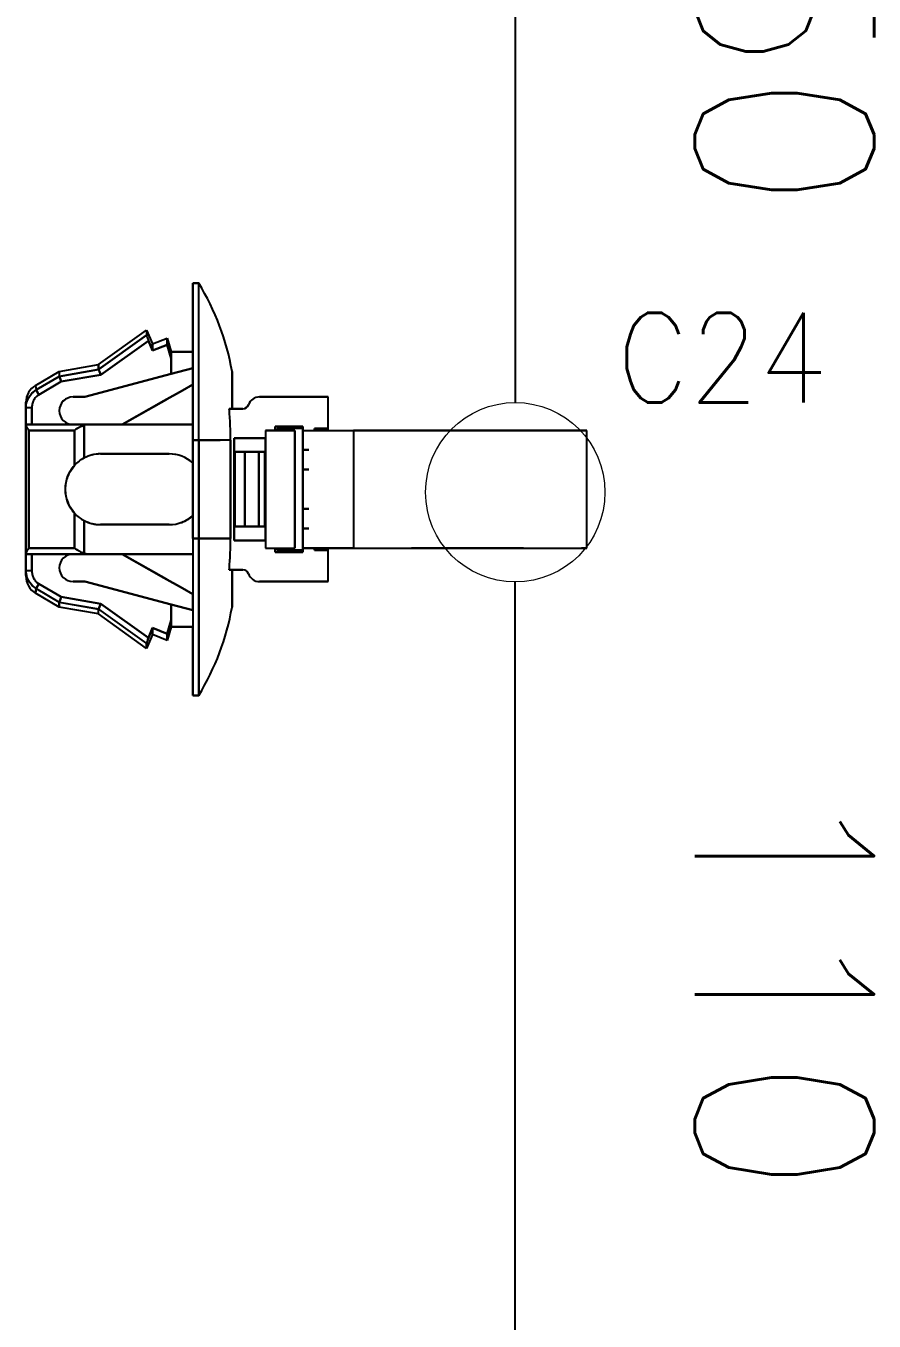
# Model space of a CAD drawing. Header units: inches. Extents: x 47316 to 59086, y 3141 to 11743.
# Drawn here: x 51710.29 to 51733.93, y 6222.38 to 6258.47 of the extents above; entities that cross this region are included whole.
import ezdxf

# ---------------------------------------------------------------- set-up
doc = ezdxf.new("R2010")
doc.units = ezdxf.units.IN
doc.header["$MEASUREMENT"] = 0
doc.styles.get("Standard").update_dxf_attribs({"font": ''})
doc.styles.get('Standard').set_extended_font_data('SimSun')
doc.linetypes.add('_VH_OTCON', pattern='A,0.0001,[7,VeSys.shx,S=0.1,R=0,X=0,Y=0],-0.4,[7,VeSys.shx,S=0.1,R=0,X=0,Y=0],-0.4,["X",Standard,S=1,R=0,X=-0.5,Y=-0.5],-0.0001,[7,VeSys.shx,S=0.1,R=0,X=0,Y=0],-0.4', length=1.2002)

msp = doc.modelspace()

# ---------------------------------------------------------------- linework, layer by layer
at = {"color": 0, "linetype": '_VH_OTCON', "ltscale": 5}
for p, q in [((51723.929, 6271.529), (51723.929, 6247.98)), ((51723.929, 6221.661), (51723.929, 6242.98))]:
    msp.add_line(p, q, dxfattribs=at)
at = {"color": 7, "ltscale": 0.087396}
for p, q in [((51714.942, 6251.31), (51714.942, 6249.396)), ((51714.942, 6239.817), (51714.942, 6241.73)), ((51714.942, 6239.817), (51714.942, 6241.73))]:
    msp.add_line(p, q, dxfattribs=at)
at = {"color": 7, "ltscale": 0.2}
for p, q in [((51714.942, 6246.931), (51714.942, 6251.31)), ((51714.942, 6251.31), (51714.942, 6246.931)), ((51715.106, 6246.931), (51715.106, 6251.31)), ((51715.106, 6246.931), (51715.106, 6251.31)), ((51714.942, 6244.195), (51714.942, 6239.817)), ((51714.942, 6244.195), (51714.942, 6239.817)), ((51715.106, 6239.817), (51715.106, 6244.195)), ((51715.106, 6244.195), (51715.106, 6239.817))]:
    msp.add_line(p, q, dxfattribs=at)
at = {"color": 7, "ltscale": 0.0075}
for p, q in [((51715.106, 6251.31), (51714.942, 6251.31)), ((51714.942, 6251.31), (51715.106, 6251.31)), ((51710.454, 6247.828), (51710.29, 6247.828)), ((51710.454, 6247.828), (51710.29, 6247.828)), ((51710.29, 6247.369), (51710.454, 6247.369)), ((51715.106, 6246.931), (51714.942, 6246.931)), ((51714.942, 6246.931), (51715.106, 6246.931)), ((51718.006, 6246.658), (51718.171, 6246.658)), ((51718.171, 6246.658), (51718.006, 6246.658)), ((51718.171, 6246.11), (51718.006, 6246.11)), ((51718.006, 6246.11), (51718.171, 6246.11)), ((51718.006, 6245.016), (51718.171, 6245.016)), ((51718.171, 6245.016), (51718.006, 6245.016)), ((51718.171, 6244.468), (51718.006, 6244.468)), ((51718.006, 6244.468), (51718.171, 6244.468)), ((51714.942, 6244.195), (51715.106, 6244.195)), ((51715.106, 6244.195), (51714.942, 6244.195)), ((51710.29, 6243.299), (51710.454, 6243.299)), ((51710.29, 6243.299), (51710.454, 6243.299)), ((51715.106, 6239.817), (51714.942, 6239.817)), ((51714.942, 6239.817), (51715.106, 6239.817))]:
    msp.add_line(p, q, dxfattribs=at)
at = {"color": 7, "ltscale": 0.0875}
for p, q in [((51714.942, 6249.394), (51714.942, 6251.31)), ((51712.369, 6246.548), (51714.285, 6246.548)), ((51714.285, 6246.548), (51712.369, 6246.548)), ((51714.285, 6244.578), (51712.369, 6244.578)), ((51712.369, 6244.578), (51714.285, 6244.578)), ((51712.369, 6244.578), (51714.285, 6244.578))]:
    msp.add_line(p, q, dxfattribs=at)
at = {"color": 7, "ltscale": 0.075271}
for p, q in [((51712.315, 6249.038), (51713.655, 6249.996)), ((51713.655, 6249.861), (51712.315, 6248.903)), ((51712.315, 6248.903), (51713.655, 6249.861)), ((51712.315, 6242.223), (51713.655, 6241.265)), ((51713.655, 6241.13), (51712.315, 6242.088))]:
    msp.add_line(p, q, dxfattribs=at)
at = {"color": 7, "ltscale": 0.074459}
for p, q in [((51713.702, 6249.702), (51712.376, 6248.755)), ((51712.376, 6248.755), (51713.702, 6249.702)), ((51713.702, 6241.424), (51712.376, 6242.371)), ((51712.376, 6242.371), (51713.702, 6241.424))]:
    msp.add_line(p, q, dxfattribs=at)
at = {"color": 7, "ltscale": 4.3e-05}
msp.add_line((51713.655, 6249.996), (51713.655, 6249.995), dxfattribs=at)
at = {"color": 7, "ltscale": 4.9e-05}
msp.add_line((51713.655, 6249.996), (51713.655, 6249.995), dxfattribs=at)
at = {"color": 7, "ltscale": 0.019}
msp.add_line((51713.655, 6249.996), (51713.819, 6249.613), dxfattribs=at)
at = {"color": 7, "ltscale": 0.000903}
msp.add_line((51713.655, 6249.995), (51713.655, 6249.975), dxfattribs=at)
at = {"color": 7, "ltscale": 0.000916}
msp.add_line((51713.655, 6249.995), (51713.655, 6249.975), dxfattribs=at)
at = {"color": 7, "ltscale": 0.005222}
msp.add_line((51713.655, 6249.975), (51713.655, 6249.861), dxfattribs=at)
at = {"color": 7, "ltscale": 0.005249}
msp.add_line((51713.655, 6249.975), (51713.656, 6249.86), dxfattribs=at)
at = {"color": 7, "ltscale": 0.013619}
for p, q in [((51713.82, 6249.428), (51713.702, 6249.702)), ((51713.702, 6249.702), (51713.82, 6249.428)), ((51713.82, 6241.698), (51713.702, 6241.424)), ((51713.702, 6241.424), (51713.82, 6241.698))]:
    msp.add_line(p, q, dxfattribs=at)
at = {"color": 7, "ltscale": 0.020195}
for p, q in [((51713.82, 6249.613), (51714.23, 6249.777)), ((51714.23, 6249.592), (51713.82, 6249.428)), ((51713.82, 6249.428), (51714.23, 6249.592)), ((51714.23, 6241.534), (51713.82, 6241.698)), ((51713.82, 6241.698), (51714.23, 6241.534)), ((51714.23, 6241.349), (51713.82, 6241.513))]:
    msp.add_line(p, q, dxfattribs=at)
at = {"color": 7, "ltscale": 0.008429}
for p, q in [((51714.23, 6249.592), (51714.23, 6249.777)), ((51713.82, 6241.698), (51713.82, 6241.513))]:
    msp.add_line(p, q, dxfattribs=at)
at = {"color": 7, "ltscale": 0.008438}
msp.add_line((51714.23, 6249.777), (51714.23, 6249.592), dxfattribs=at)
at = {"color": 7, "ltscale": 0.018183}
msp.add_line((51714.23, 6249.777), (51714.339, 6249.394), dxfattribs=at)
at = {"color": 7, "ltscale": 0.002185}
msp.add_line((51714.23, 6249.686), (51714.23, 6249.734), dxfattribs=at)
at = {"color": 7, "ltscale": 0.0009}
msp.add_line((51713.819, 6249.593), (51713.819, 6249.613), dxfattribs=at)
at = {"color": 7, "ltscale": 0.002856}
msp.add_line((51713.819, 6249.606), (51713.819, 6249.543), dxfattribs=at)
at = {"color": 7, "ltscale": 0.002832}
msp.add_line((51713.819, 6249.531), (51713.819, 6249.593), dxfattribs=at)
at = {"color": 7, "ltscale": 0.004715}
msp.add_line((51713.82, 6249.428), (51713.819, 6249.531), dxfattribs=at)
at = {"color": 7, "ltscale": 0.000912}
for p, q in [((51713.82, 6249.612), (51713.82, 6249.593)), ((51714.23, 6241.37), (51714.23, 6241.35))]:
    msp.add_line(p, q, dxfattribs=at)
at = {"color": 7, "ltscale": 0.002869}
msp.add_line((51713.82, 6249.543), (51713.82, 6249.605), dxfattribs=at)
at = {"color": 7, "ltscale": 0.00282}
for p, q in [((51713.82, 6249.593), (51713.82, 6249.531)), ((51714.23, 6241.431), (51714.23, 6241.37))]:
    msp.add_line(p, q, dxfattribs=at)
at = {"color": 7, "ltscale": 0.004687}
msp.add_line((51713.82, 6249.531), (51713.82, 6249.428), dxfattribs=at)
at = {"color": 7, "ltscale": 0.018199}
for p, q in [((51714.34, 6249.209), (51714.23, 6249.592)), ((51714.23, 6249.592), (51714.34, 6249.209)), ((51714.34, 6241.917), (51714.23, 6241.534)), ((51714.23, 6241.534), (51714.34, 6241.917))]:
    msp.add_line(p, q, dxfattribs=at)
at = {"color": 7, "ltscale": 0.002142}
msp.add_line((51714.339, 6249.347), (51714.339, 6249.394), dxfattribs=at)
at = {"color": 7, "ltscale": 0.00033}
for p, q in [((51714.339, 6249.394), (51714.339, 6249.387)), ((51714.339, 6241.739), (51714.339, 6241.732)), ((51713.82, 6241.513), (51713.82, 6241.521))]:
    msp.add_line(p, q, dxfattribs=at)
at = {"color": 7, "ltscale": 0.001825}
msp.add_line((51714.339, 6249.387), (51714.339, 6249.347), dxfattribs=at)
at = {"color": 7, "ltscale": 0.006299}
msp.add_line((51714.34, 6249.209), (51714.339, 6249.347), dxfattribs=at)
at = {"color": 7, "ltscale": 0.000342}
for p, q in [((51714.34, 6249.387), (51714.34, 6249.394)), ((51714.34, 6241.732), (51714.34, 6241.74))]:
    msp.add_line(p, q, dxfattribs=at)
at = {"color": 7, "ltscale": 0.027499}
for p, q in [((51714.34, 6249.394), (51714.942, 6249.394)), ((51714.942, 6249.394), (51714.34, 6249.394)), ((51714.34, 6241.732), (51714.942, 6241.732)), ((51714.942, 6241.732), (51714.34, 6241.732))]:
    msp.add_line(p, q, dxfattribs=at)
at = {"color": 7, "ltscale": 0.006641}
msp.add_line((51714.34, 6249.394), (51714.34, 6249.249), dxfattribs=at)
at = {"color": 7, "ltscale": 0.002136}
msp.add_line((51714.34, 6249.394), (51714.34, 6249.347), dxfattribs=at)
at = {"color": 7, "ltscale": 0.003674}
for p, q in [((51714.34, 6249.306), (51714.34, 6249.387)), ((51714.34, 6241.74), (51714.34, 6241.82))]:
    msp.add_line(p, q, dxfattribs=at)
at = {"color": 7, "ltscale": 0.006305}
msp.add_line((51714.34, 6249.347), (51714.34, 6249.209), dxfattribs=at)
at = {"color": 7, "ltscale": 0.00329}
msp.add_line((51714.34, 6249.234), (51714.34, 6249.306), dxfattribs=at)
at = {"color": 7, "ltscale": 0.05076}
for p, q in [((51711.22, 6248.846), (51712.315, 6249.038)), ((51712.315, 6242.088), (51711.22, 6242.28))]:
    msp.add_line(p, q, dxfattribs=at)
at = {"color": 7, "ltscale": 0.006168}
for p, q in [((51712.315, 6248.903), (51712.315, 6249.038)), ((51712.315, 6249.038), (51712.315, 6248.903))]:
    msp.add_line(p, q, dxfattribs=at)
at = {"color": 7, "ltscale": 0.019785}
for p, q in [((51714.34, 6248.776), (51714.34, 6249.209)), ((51714.34, 6249.209), (51714.34, 6248.776)), ((51714.34, 6242.35), (51714.34, 6241.917)), ((51714.34, 6241.917), (51714.34, 6242.35))]:
    msp.add_line(p, q, dxfattribs=at)
at = {"color": 7, "ltscale": 0.034946}
for p, q in [((51710.561, 6248.459), (51711.22, 6248.846)), ((51711.22, 6242.28), (51710.561, 6242.668))]:
    msp.add_line(p, q, dxfattribs=at)
at = {"color": 7, "ltscale": 0.034208}
for p, q in [((51710.574, 6248.331), (51711.22, 6248.71)), ((51710.574, 6242.796), (51711.22, 6242.416))]:
    msp.add_line(p, q, dxfattribs=at)
at = {"color": 7, "ltscale": 0.034163}
for p, q in [((51711.22, 6248.707), (51710.574, 6248.331)), ((51710.574, 6242.796), (51711.22, 6242.419))]:
    msp.add_line(p, q, dxfattribs=at)
at = {"color": 7, "ltscale": 0.050773}
for p, q in [((51712.315, 6248.899), (51711.22, 6248.707)), ((51711.22, 6248.707), (51712.315, 6248.899)), ((51711.22, 6242.419), (51712.315, 6242.227))]:
    msp.add_line(p, q, dxfattribs=at)
at = {"color": 7, "ltscale": 0.006223}
for p, q in [((51711.22, 6248.846), (51711.22, 6248.71)), ((51711.22, 6248.846), (51711.22, 6248.71)), ((51711.22, 6242.28), (51711.22, 6242.416))]:
    msp.add_line(p, q, dxfattribs=at)
at = {"color": 7, "ltscale": 0.000128}
for p, q in [((51711.22, 6248.707), (51711.22, 6248.71)), ((51711.22, 6242.416), (51711.22, 6242.419)), ((51711.22, 6242.419), (51711.22, 6242.416))]:
    msp.add_line(p, q, dxfattribs=at)
at = {"color": 7, "ltscale": 0.002806}
for p, q in [((51711.22, 6248.707), (51711.242, 6248.65)), ((51711.242, 6242.476), (51711.22, 6242.419))]:
    msp.add_line(p, q, dxfattribs=at)
at = {"color": 7, "ltscale": 0.00266}
for p, q in [((51711.24, 6248.653), (51711.22, 6248.707)), ((51711.22, 6242.419), (51711.24, 6242.473))]:
    msp.add_line(p, q, dxfattribs=at)
at = {"color": 7, "ltscale": 0.004276}
for p, q in [((51711.274, 6248.562), (51711.241, 6248.65)), ((51711.242, 6248.65), (51711.274, 6248.562)), ((51711.241, 6242.476), (51711.274, 6242.564)), ((51711.274, 6242.564), (51711.242, 6242.476))]:
    msp.add_line(p, q, dxfattribs=at)
at = {"color": 7, "ltscale": 0.051095}
for p, q in [((51712.376, 6248.755), (51711.274, 6248.562)), ((51711.274, 6248.562), (51712.376, 6248.755)), ((51712.376, 6242.371), (51711.274, 6242.564)), ((51711.274, 6242.564), (51712.376, 6242.371))]:
    msp.add_line(p, q, dxfattribs=at)
at = {"color": 7, "ltscale": 0.11383}
for p, q in [((51711.931, 6248.135), (51714.34, 6248.776)), ((51714.34, 6248.776), (51711.931, 6248.135)), ((51711.931, 6242.991), (51714.34, 6242.35)), ((51714.34, 6242.35), (51711.931, 6242.991))]:
    msp.add_line(p, q, dxfattribs=at)
at = {"color": 7, "ltscale": 0.002621}
for p, q in [((51712.315, 6248.899), (51712.338, 6248.846)), ((51712.338, 6248.846), (51712.315, 6248.899)), ((51712.338, 6242.28), (51712.315, 6242.227)), ((51712.315, 6242.227), (51712.338, 6242.28))]:
    msp.add_line(p, q, dxfattribs=at)
at = {"color": 7, "ltscale": 0.000205}
for p, q in [((51712.338, 6248.846), (51712.339, 6248.842)), ((51712.339, 6248.842), (51712.338, 6248.846)), ((51712.339, 6242.284), (51712.338, 6242.28)), ((51712.338, 6242.28), (51712.339, 6242.284))]:
    msp.add_line(p, q, dxfattribs=at)
at = {"color": 7, "ltscale": 0.004321}
for p, q in [((51712.339, 6248.842), (51712.376, 6248.755)), ((51712.376, 6248.755), (51712.339, 6248.842)), ((51712.376, 6242.371), (51712.339, 6242.284)), ((51712.339, 6242.284), (51712.376, 6242.371))]:
    msp.add_line(p, q, dxfattribs=at)
at = {"color": 7, "ltscale": 0.028456}
for p, q in [((51714.34, 6248.776), (51714.942, 6248.936)), ((51714.942, 6248.936), (51714.34, 6248.776)), ((51714.34, 6242.35), (51714.942, 6242.19)), ((51714.942, 6242.19), (51714.34, 6242.35))]:
    msp.add_line(p, q, dxfattribs=at)
at = {"color": 7, "ltscale": 0.020602}
for p, q in [((51714.942, 6248.936), (51714.942, 6248.485)), ((51714.942, 6242.19), (51714.942, 6242.641)), ((51714.942, 6242.19), (51714.942, 6242.641))]:
    msp.add_line(p, q, dxfattribs=at)
at = {"color": 7, "ltscale": 0.020749}
msp.add_line((51714.942, 6248.482), (51714.942, 6248.936), dxfattribs=at)
at = {"color": 7, "ltscale": 0.047501}
for p, q in [((51716.036, 6248.847), (51716.036, 6247.807)), ((51716.036, 6247.807), (51716.036, 6248.847)), ((51716.036, 6243.319), (51716.036, 6242.279)), ((51716.036, 6242.279), (51716.036, 6243.319))]:
    msp.add_line(p, q, dxfattribs=at)
at = {"color": 7, "ltscale": 0.005864}
msp.add_line((51710.559, 6248.458), (51710.574, 6248.331), dxfattribs=at)
at = {"color": 7, "ltscale": 0.005865}
for p, q in [((51710.56, 6248.458), (51710.574, 6248.331)), ((51710.574, 6242.796), (51710.56, 6242.668))]:
    msp.add_line(p, q, dxfattribs=at)
at = {"color": 7, "ltscale": 0.007092}
for p, q in [((51710.653, 6248.197), (51710.574, 6248.331)), ((51710.574, 6248.331), (51710.653, 6248.197)), ((51710.574, 6242.796), (51710.653, 6242.929)), ((51710.653, 6242.929), (51710.574, 6242.796))]:
    msp.add_line(p, q, dxfattribs=at)
at = {"color": 7, "ltscale": 0.0329}
for p, q in [((51711.274, 6248.562), (51710.653, 6248.197)), ((51710.653, 6248.197), (51711.274, 6248.562)), ((51711.274, 6242.564), (51710.653, 6242.929)), ((51710.653, 6242.929), (51711.274, 6242.564))]:
    msp.add_line(p, q, dxfattribs=at)
at = {"color": 7, "ltscale": 0.02697}
msp.add_line((51714.137, 6248.028), (51714.651, 6248.318), dxfattribs=at)
at = {"color": 7, "ltscale": 0.026985}
for p, q in [((51714.651, 6248.318), (51714.137, 6248.028)), ((51714.137, 6243.099), (51714.651, 6242.808))]:
    msp.add_line(p, q, dxfattribs=at)
at = {"color": 7, "ltscale": 0.015289}
msp.add_line((51714.651, 6248.318), (51714.943, 6248.483), dxfattribs=at)
at = {"color": 7, "ltscale": 0.015242}
for p, q in [((51714.942, 6248.482), (51714.651, 6248.318)), ((51714.651, 6242.808), (51714.942, 6242.644))]:
    msp.add_line(p, q, dxfattribs=at)
at = {"color": 7, "ltscale": 0.015717}
msp.add_line((51710.29, 6247.986), (51710.29, 6247.642), dxfattribs=at)
at = {"color": 7, "ltscale": 0.015729}
msp.add_line((51710.29, 6247.642), (51710.29, 6247.986), dxfattribs=at)
at = {"color": 7, "ltscale": 0.014999}
for p, q in [((51711.603, 6248.135), (51711.931, 6248.135)), ((51711.931, 6248.135), (51711.603, 6248.135)), ((51711.603, 6242.991), (51711.931, 6242.991)), ((51711.603, 6242.991), (51711.931, 6242.991)), ((51711.931, 6242.991), (51711.603, 6242.991))]:
    msp.add_line(p, q, dxfattribs=at)
at = {"color": 7, "ltscale": 0.065039}
msp.add_line((51712.971, 6247.369), (51714.211, 6248.069), dxfattribs=at)
at = {"color": 7, "ltscale": 0.06116}
msp.add_line((51712.971, 6247.369), (51714.137, 6248.028), dxfattribs=at)
at = {"color": 7, "ltscale": 0.061156}
for p, q in [((51714.137, 6248.028), (51712.971, 6247.369)), ((51712.971, 6243.757), (51714.137, 6243.099))]:
    msp.add_line(p, q, dxfattribs=at)
at = {"color": 7, "ltscale": 0.0625}
msp.add_line((51716.802, 6248.135), (51718.171, 6248.135), dxfattribs=at)
at = {"color": 7, "ltscale": 0.064999}
for p, q in [((51718.225, 6248.135), (51716.802, 6248.135)), ((51718.225, 6248.135), (51716.802, 6248.135)), ((51718.225, 6242.991), (51716.802, 6242.991)), ((51716.802, 6242.991), (51718.225, 6242.991))]:
    msp.add_line(p, q, dxfattribs=at)
at = {"color": 7, "ltscale": 0.025}
for p, q in [((51718.171, 6248.135), (51718.718, 6248.135)), ((51718.006, 6246.11), (51718.006, 6246.658)), ((51718.014, 6246.11), (51718.014, 6246.658)), ((51718.014, 6246.11), (51718.014, 6246.658)), ((51718.014, 6244.468), (51718.014, 6245.016)), ((51718.014, 6244.468), (51718.014, 6245.016))]:
    msp.add_line(p, q, dxfattribs=at)
at = {"color": 7, "ltscale": 0.022501}
for p, q in [((51718.718, 6248.135), (51718.225, 6248.135)), ((51718.718, 6248.135), (51718.225, 6248.135)), ((51718.718, 6242.991), (51718.225, 6242.991)), ((51718.225, 6242.991), (51718.718, 6242.991))]:
    msp.add_line(p, q, dxfattribs=at)
at = {"color": 7, "ltscale": 0.039999}
for p, q in [((51718.718, 6247.26), (51718.718, 6248.135)), ((51718.718, 6247.26), (51718.718, 6248.135)), ((51718.718, 6242.991), (51718.718, 6243.866)), ((51718.718, 6242.991), (51718.718, 6243.866))]:
    msp.add_line(p, q, dxfattribs=at)
at = {"color": 7, "ltscale": 0.020941}
for p, q in [((51710.29, 6247.369), (51710.29, 6247.828)), ((51710.29, 6247.828), (51710.29, 6247.369)), ((51710.454, 6247.828), (51710.454, 6247.369)), ((51710.454, 6247.369), (51710.454, 6247.828)), ((51710.29, 6243.299), (51710.29, 6243.757)), ((51710.29, 6243.757), (51710.29, 6243.299)), ((51710.454, 6243.299), (51710.454, 6243.757)), ((51710.454, 6243.757), (51710.454, 6243.299))]:
    msp.add_line(p, q, dxfattribs=at)
at = {"color": 7, "ltscale": 0.012512}
for p, q in [((51710.29, 6247.368), (51710.29, 6247.642)), ((51710.29, 6243.484), (51710.29, 6243.758))]:
    msp.add_line(p, q, dxfattribs=at)
at = {"color": 7, "ltscale": 0.017471}
for p, q in [((51715.955, 6247.807), (51716.338, 6247.807)), ((51715.955, 6243.319), (51716.338, 6243.319))]:
    msp.add_line(p, q, dxfattribs=at)
at = {"color": 7, "ltscale": 0.00369}
for p, q in [((51715.955, 6247.807), (51716.036, 6247.807)), ((51716.036, 6243.319), (51715.955, 6243.319))]:
    msp.add_line(p, q, dxfattribs=at)
at = {"color": 7, "ltscale": 0.017476}
for p, q in [((51716.338, 6247.807), (51715.955, 6247.807)), ((51716.338, 6243.319), (51715.955, 6243.319))]:
    msp.add_line(p, q, dxfattribs=at)
at = {"color": 7, "ltscale": 0.013786}
msp.add_line((51716.036, 6247.807), (51716.338, 6247.807), dxfattribs=at)
at = {"color": 7, "ltscale": 0.082565}
for p, q in [((51710.29, 6247.369), (51712.097, 6247.369)), ((51712.097, 6247.369), (51710.29, 6247.369)), ((51712.097, 6243.757), (51710.29, 6243.757)), ((51710.29, 6243.757), (51712.097, 6243.757))]:
    msp.add_line(p, q, dxfattribs=at)
at = {"color": 7, "ltscale": 0.000995}
for p, q in [((51710.29, 6247.347), (51710.29, 6247.369)), ((51710.29, 6247.369), (51710.29, 6247.347)), ((51710.29, 6243.757), (51710.29, 6243.779)), ((51710.29, 6243.779), (51710.29, 6243.757))]:
    msp.add_line(p, q, dxfattribs=at)
at = {"color": 7, "ltscale": 0.163214}
msp.add_line((51710.29, 6243.777), (51710.29, 6247.35), dxfattribs=at)
at = {"color": 7, "ltscale": 0.163013}
msp.add_line((51710.29, 6247.347), (51710.29, 6243.779), dxfattribs=at)
at = {"color": 7, "ltscale": 0.15}
for p, q in [((51710.372, 6243.921), (51710.372, 6247.205)), ((51710.372, 6247.205), (51710.372, 6243.921)), ((51716.967, 6247.205), (51716.967, 6243.921)), ((51716.967, 6247.205), (51716.967, 6243.921)), ((51717.788, 6243.921), (51717.788, 6247.205)), ((51717.788, 6247.205), (51717.788, 6243.921)), ((51719.424, 6247.205), (51719.424, 6243.921)), ((51719.424, 6247.205), (51719.424, 6243.921)), ((51725.924, 6243.921), (51725.924, 6247.205))]:
    msp.add_line(p, q, dxfattribs=at)
at = {"color": 7, "ltscale": 0.057954}
for p, q in [((51711.641, 6247.205), (51710.372, 6247.205)), ((51710.372, 6247.205), (51711.641, 6247.205)), ((51710.372, 6243.921), (51711.641, 6243.921)), ((51711.641, 6243.921), (51710.372, 6243.921))]:
    msp.add_line(p, q, dxfattribs=at)
at = {"color": 7, "ltscale": 0.052501}
msp.add_line((51710.454, 6247.369), (51711.603, 6247.369), dxfattribs=at)
at = {"color": 7, "ltscale": 0.005516}
msp.add_line((51711.603, 6247.369), (51711.724, 6247.369), dxfattribs=at)
at = {"color": 7, "ltscale": 0.044711}
for p, q in [((51711.641, 6246.226), (51711.641, 6247.205)), ((51711.641, 6247.205), (51711.641, 6246.226)), ((51711.641, 6243.921), (51711.641, 6244.9)), ((51711.641, 6244.9), (51711.641, 6243.921))]:
    msp.add_line(p, q, dxfattribs=at)
at = {"color": 7, "ltscale": 0.008279}
msp.add_line((51711.724, 6247.369), (51711.905, 6247.369), dxfattribs=at)
at = {"color": 7, "ltscale": 0.002634}
for p, q in [((51711.913, 6247.341), (51711.859, 6247.321)), ((51711.859, 6243.805), (51711.913, 6243.785))]:
    msp.add_line(p, q, dxfattribs=at)
at = {"color": 7, "ltscale": 0.002635}
for p, q in [((51711.859, 6247.321), (51711.913, 6247.341)), ((51711.913, 6243.785), (51711.859, 6243.805))]:
    msp.add_line(p, q, dxfattribs=at)
at = {"color": 7, "ltscale": 0.048712}
msp.add_line((51711.905, 6247.369), (51712.971, 6247.369), dxfattribs=at)
at = {"color": 7, "ltscale": 0.041339}
for p, q in [((51711.913, 6247.341), (51711.913, 6246.436)), ((51711.913, 6246.436), (51711.913, 6247.341)), ((51711.913, 6244.69), (51711.913, 6243.785)), ((51711.913, 6243.785), (51711.913, 6244.69))]:
    msp.add_line(p, q, dxfattribs=at)
at = {"color": 7, "ltscale": 0.039936}
for p, q in [((51712.971, 6247.369), (51712.097, 6247.369)), ((51712.097, 6247.369), (51712.971, 6247.369)), ((51712.097, 6243.757), (51712.971, 6243.757)), ((51712.971, 6243.757), (51712.097, 6243.757))]:
    msp.add_line(p, q, dxfattribs=at)
at = {"color": 7, "ltscale": 0.089999}
for p, q in [((51714.942, 6247.369), (51712.971, 6247.369)), ((51712.971, 6247.369), (51714.942, 6247.369)), ((51712.971, 6243.757), (51714.942, 6243.757)), ((51714.942, 6243.757), (51712.971, 6243.757))]:
    msp.add_line(p, q, dxfattribs=at)
at = {"color": 7, "ltscale": 0.040697}
msp.add_line((51713.175, 6247.369), (51714.066, 6247.369), dxfattribs=at)
at = {"color": 7, "ltscale": 0.040701}
msp.add_line((51714.066, 6247.369), (51713.175, 6247.369), dxfattribs=at)
at = {"color": 7, "ltscale": 0.0375}
for p, q in [((51717.788, 6247.205), (51716.967, 6247.205)), ((51716.967, 6247.205), (51717.788, 6247.205)), ((51716.967, 6243.921), (51717.788, 6243.921)), ((51716.967, 6243.921), (51717.788, 6243.921))]:
    msp.add_line(p, q, dxfattribs=at)
at = {"color": 7, "ltscale": 0.035001}
for p, q in [((51718.006, 6247.314), (51717.24, 6247.314)), ((51717.24, 6247.314), (51718.006, 6247.314)), ((51714.942, 6246.931), (51715.708, 6246.931)), ((51714.942, 6246.931), (51715.708, 6246.931)), ((51717.24, 6243.812), (51718.006, 6243.812)), ((51717.24, 6243.812), (51718.006, 6243.812)), ((51718.006, 6243.812), (51717.24, 6243.812))]:
    msp.add_line(p, q, dxfattribs=at)
at = {"color": 7, "ltscale": 0.004999}
for p, q in [((51717.24, 6247.314), (51717.24, 6247.205)), ((51717.24, 6247.205), (51717.24, 6247.314)), ((51717.24, 6243.921), (51717.24, 6243.812)), ((51717.24, 6243.812), (51717.24, 6243.921))]:
    msp.add_line(p, q, dxfattribs=at)
at = {"color": 7, "ltscale": 0.002502}
msp.add_line((51717.24, 6247.205), (51717.295, 6247.205), dxfattribs=at)
at = {"color": 7, "ltscale": 0.032501}
for p, q in [((51718.006, 6247.26), (51717.295, 6247.26)), ((51718.006, 6247.26), (51717.295, 6247.26)), ((51718.006, 6243.866), (51717.295, 6243.866)), ((51717.295, 6243.866), (51718.006, 6243.866))]:
    msp.add_line(p, q, dxfattribs=at)
at = {"color": 7, "ltscale": 0.002499}
for p, q in [((51717.295, 6247.26), (51717.295, 6247.205)), ((51717.295, 6247.205), (51717.295, 6247.26)), ((51717.295, 6247.26), (51717.295, 6247.205)), ((51718.006, 6247.314), (51718.006, 6247.26)), ((51718.006, 6247.314), (51718.006, 6247.26)), ((51718.335, 6247.26), (51718.335, 6247.205)), ((51718.335, 6247.205), (51718.335, 6247.26)), ((51718.718, 6247.205), (51718.718, 6247.26)), ((51717.295, 6243.921), (51717.295, 6243.866)), ((51717.295, 6243.866), (51717.295, 6243.921)), ((51717.295, 6243.921), (51717.295, 6243.866)), ((51718.335, 6243.921), (51718.335, 6243.866)), ((51718.335, 6243.866), (51718.335, 6243.921)), ((51718.718, 6243.866), (51718.718, 6243.921)), ((51718.006, 6243.812), (51718.006, 6243.866)), ((51718.006, 6243.866), (51718.006, 6243.812)), ((51718.006, 6243.866), (51718.006, 6243.812))]:
    msp.add_line(p, q, dxfattribs=at)
at = {"color": 7, "ltscale": 0.010562}
msp.add_line((51717.295, 6247.26), (51717.526, 6247.26), dxfattribs=at)
at = {"color": 7, "ltscale": 0.021939}
msp.add_line((51718.006, 6247.26), (51717.526, 6247.26), dxfattribs=at)
at = {"color": 7, "ltscale": 0.000629}
msp.add_line((51718.006, 6247.301), (51718.006, 6247.314), dxfattribs=at)
at = {"color": 7, "ltscale": 0.154999}
for p, q in [((51718.006, 6247.26), (51718.006, 6243.866)), ((51718.006, 6243.866), (51718.006, 6247.26))]:
    msp.add_line(p, q, dxfattribs=at)
at = {"color": 7, "ltscale": 0.0644}
for p, q in [((51718.014, 6247.205), (51719.424, 6247.205)), ((51718.014, 6247.205), (51719.424, 6247.205)), ((51719.424, 6243.921), (51718.014, 6243.921)), ((51718.014, 6243.921), (51719.424, 6243.921))]:
    msp.add_line(p, q, dxfattribs=at)
at = {"color": 7, "ltscale": 0.0175}
for p, q in [((51718.718, 6247.26), (51718.335, 6247.26)), ((51718.718, 6247.26), (51718.335, 6247.26)), ((51718.335, 6247.26), (51718.718, 6247.26)), ((51718.718, 6243.866), (51718.335, 6243.866)), ((51718.335, 6243.866), (51718.718, 6243.866))]:
    msp.add_line(p, q, dxfattribs=at)
at = {"color": 7, "ltscale": 2.6e-05}
for p, q in [((51718.717, 6247.26), (51718.718, 6247.26)), ((51718.718, 6243.866), (51718.717, 6243.866))]:
    msp.add_line(p, q, dxfattribs=at)
at = {"color": 7, "ltscale": 0.098454}
msp.add_line((51718.718, 6247.205), (51720.873, 6247.205), dxfattribs=at)
at = {"color": 7, "ltscale": 0.108633}
msp.add_line((51718.718, 6247.205), (51721.096, 6247.205), dxfattribs=at)
at = {"color": 7, "ltscale": 0.057913}
msp.add_line((51718.718, 6247.205), (51719.986, 6247.205), dxfattribs=at)
at = {"color": 7, "ltscale": 0.378897}
msp.add_line((51725.924, 6247.205), (51719.424, 6247.205), dxfattribs=at)
at = {"color": 7, "ltscale": 0.378905}
msp.add_line((51719.424, 6247.205), (51725.924, 6247.205), dxfattribs=at)
at = {"color": 7, "ltscale": 0.076392}
msp.add_line((51719.424, 6247.205), (51721.096, 6247.205), dxfattribs=at)
at = {"color": 7, "ltscale": 0.315749}
msp.add_line((51725.924, 6247.205), (51719.986, 6247.205), dxfattribs=at)
at = {"color": 7, "ltscale": 0.315758}
msp.add_line((51725.924, 6247.205), (51719.986, 6247.205), dxfattribs=at)
at = {"color": 7, "ltscale": 0.026669}
for p, q in [((51721.457, 6247.205), (51720.873, 6247.205)), ((51721.68, 6247.205), (51721.096, 6247.205)), ((51721.096, 6247.205), (51721.68, 6247.205))]:
    msp.add_line(p, q, dxfattribs=at)
at = {"color": 7, "ltscale": 0.215019}
msp.add_line((51721.457, 6247.205), (51725.924, 6247.205), dxfattribs=at)
at = {"color": 7, "ltscale": 0.179182}
msp.add_line((51721.68, 6247.205), (51725.602, 6247.205), dxfattribs=at)
at = {"color": 7, "ltscale": 0.125}
for p, q in [((51714.942, 6244.195), (51714.942, 6246.931)), ((51714.942, 6246.931), (51714.942, 6244.195)), ((51715.106, 6244.195), (51715.106, 6246.931)), ((51715.106, 6246.931), (51715.106, 6244.195)), ((51715.994, 6244.195), (51715.994, 6246.931)), ((51715.994, 6246.931), (51715.994, 6244.195))]:
    msp.add_line(p, q, dxfattribs=at)
at = {"color": 7, "ltscale": 0.040567}
for p, q in [((51715.994, 6246.931), (51715.106, 6246.931)), ((51715.994, 6244.195), (51715.106, 6244.195))]:
    msp.add_line(p, q, dxfattribs=at)
at = {"color": 7, "ltscale": 0.040569}
for p, q in [((51715.994, 6246.931), (51715.106, 6246.931)), ((51715.106, 6244.195), (51715.994, 6244.195))]:
    msp.add_line(p, q, dxfattribs=at)
at = {"color": 7, "ltscale": 0.040002}
for p, q in [((51716.967, 6246.986), (51716.091, 6246.986)), ((51716.091, 6246.986), (51716.967, 6246.986)), ((51716.091, 6244.14), (51716.967, 6244.14)), ((51716.091, 6244.14), (51716.967, 6244.14)), ((51716.967, 6244.14), (51716.091, 6244.14))]:
    msp.add_line(p, q, dxfattribs=at)
at = {"color": 7, "ltscale": 0.129999}
for p, q in [((51716.091, 6246.986), (51716.091, 6244.14)), ((51716.091, 6244.14), (51716.091, 6246.986))]:
    msp.add_line(p, q, dxfattribs=at)
at = {"color": 7, "ltscale": 0.017502}
for p, q in [((51716.967, 6246.603), (51716.967, 6246.986)), ((51716.967, 6244.14), (51716.967, 6244.523))]:
    msp.add_line(p, q, dxfattribs=at)
at = {"color": 7, "ltscale": 0.013841}
for p, q in [((51716.091, 6246.603), (51716.394, 6246.603)), ((51716.394, 6244.523), (51716.091, 6244.523))]:
    msp.add_line(p, q, dxfattribs=at)
at = {"color": 7, "ltscale": 0.014789}
msp.add_line((51716.415, 6246.603), (51716.091, 6246.603), dxfattribs=at)
at = {"color": 7, "ltscale": 0.012407}
for p, q in [((51716.122, 6246.603), (51716.394, 6246.603)), ((51716.122, 6244.523), (51716.394, 6244.523))]:
    msp.add_line(p, q, dxfattribs=at)
at = {"color": 7, "ltscale": 0.095001}
for p, q in [((51716.122, 6244.523), (51716.122, 6246.603)), ((51716.394, 6244.523), (51716.394, 6246.603)), ((51716.394, 6246.603), (51716.394, 6244.523)), ((51716.785, 6246.603), (51716.785, 6244.523)), ((51716.785, 6244.523), (51716.785, 6246.603)), ((51716.948, 6246.603), (51716.948, 6244.523)), ((51716.948, 6244.523), (51716.948, 6246.603))]:
    msp.add_line(p, q, dxfattribs=at)
at = {"color": 7, "ltscale": 0.017839}
for p, q in [((51716.394, 6246.603), (51716.785, 6246.603)), ((51716.785, 6246.603), (51716.394, 6246.603)), ((51716.394, 6244.523), (51716.785, 6244.523)), ((51716.785, 6244.523), (51716.394, 6244.523))]:
    msp.add_line(p, q, dxfattribs=at)
at = {"color": 7, "ltscale": 0.023952}
msp.add_line((51716.442, 6246.603), (51716.967, 6246.603), dxfattribs=at)
at = {"color": 7, "ltscale": 0.007443}
for p, q in [((51716.785, 6246.603), (51716.948, 6246.603)), ((51716.948, 6246.603), (51716.785, 6246.603)), ((51716.785, 6244.523), (51716.948, 6244.523)), ((51716.948, 6244.523), (51716.785, 6244.523))]:
    msp.add_line(p, q, dxfattribs=at)
at = {"color": 7, "ltscale": 0.00087}
for p, q in [((51716.948, 6246.603), (51716.967, 6246.603)), ((51716.967, 6246.603), (51716.948, 6246.603)), ((51716.948, 6244.523), (51716.967, 6244.523)), ((51716.967, 6244.523), (51716.948, 6244.523))]:
    msp.add_line(p, q, dxfattribs=at)
at = {"color": 7, "ltscale": 0.001863}
msp.add_line((51711.668, 6246.255), (51711.64, 6246.225), dxfattribs=at)
at = {"color": 7, "ltscale": 0.000505}
msp.add_line((51711.641, 6246.226), (51711.648, 6246.234), dxfattribs=at)
at = {"color": 7, "ltscale": 0.000322}
msp.add_line((51718.006, 6246.11), (51718.013, 6246.11), dxfattribs=at)
at = {"color": 7, "ltscale": 0.023056}
msp.add_line((51718.006, 6244.511), (51718.006, 6245.016), dxfattribs=at)
at = {"color": 7, "ltscale": 0.000598}
msp.add_line((51711.641, 6244.9), (51711.65, 6244.89), dxfattribs=at)
at = {"color": 7, "ltscale": 0.001447}
msp.add_line((51716.123, 6244.523), (51716.091, 6244.523), dxfattribs=at)
at = {"color": 7, "ltscale": 0.000368}
msp.add_line((51718.014, 6244.468), (51718.006, 6244.468), dxfattribs=at)
at = {"color": 7, "ltscale": 0.02751}
msp.add_line((51715.106, 6244.195), (51715.708, 6244.195), dxfattribs=at)
msp.add_line((51715.106, 6244.195), (51715.708, 6244.195), dxfattribs=at)
at = {"color": 7, "ltscale": 0.378893}
msp.add_line((51719.424, 6243.921), (51725.924, 6243.921), dxfattribs=at)
at = {"color": 7, "ltscale": 0.37888}
msp.add_line((51719.424, 6243.921), (51725.924, 6243.921), dxfattribs=at)
at = {"color": 7, "ltscale": 0.142593}
msp.add_line((51721.035, 6243.921), (51724.156, 6243.921), dxfattribs=at)
at = {"color": 7, "ltscale": 0.142589}
msp.add_line((51724.157, 6243.921), (51721.036, 6243.921), dxfattribs=at)
at = {"color": 7, "ltscale": 0.0272}
msp.add_line((51725.777, 6243.921), (51725.924, 6243.921), dxfattribs=at)
at = {"color": 7, "ltscale": 0.027199}
msp.add_line((51725.924, 6243.921), (51725.777, 6243.921), dxfattribs=at)
at = {"color": 7, "ltscale": 0.000399}
msp.add_line((51710.29, 6243.785), (51710.29, 6243.777), dxfattribs=at)
at = {"color": 7, "ltscale": 0.061161}
msp.add_line((51714.137, 6243.099), (51712.971, 6243.757), dxfattribs=at)
at = {"color": 7, "ltscale": 0.064963}
msp.add_line((51714.21, 6243.058), (51712.971, 6243.757), dxfattribs=at)
at = {"color": 7, "ltscale": 0.012915}
msp.add_line((51710.29, 6243.202), (51710.29, 6243.484), dxfattribs=at)
at = {"color": 7, "ltscale": 0.006183}
msp.add_line((51710.29, 6243.163), (51710.29, 6243.299), dxfattribs=at)
at = {"color": 7, "ltscale": 0.007248}
msp.add_line((51710.29, 6243.299), (51710.29, 6243.14), dxfattribs=at)
at = {"color": 7, "ltscale": 0.004422}
msp.add_line((51710.29, 6243.298), (51710.29, 6243.201), dxfattribs=at)
at = {"color": 7, "ltscale": 0.001605}
msp.add_line((51710.29, 6243.184), (51710.29, 6243.149), dxfattribs=at)
at = {"color": 7, "ltscale": 0.02701}
msp.add_line((51714.652, 6242.808), (51714.137, 6243.099), dxfattribs=at)
at = {"color": 7, "ltscale": 0.015215}
msp.add_line((51714.942, 6242.644), (51714.652, 6242.808), dxfattribs=at)
at = {"color": 7, "ltscale": 0.00587}
msp.add_line((51710.559, 6242.668), (51710.574, 6242.795), dxfattribs=at)
at = {"color": 7, "ltscale": 0.050769}
msp.add_line((51711.22, 6242.419), (51712.315, 6242.223), dxfattribs=at)
at = {"color": 7, "ltscale": 0.006219}
msp.add_line((51711.22, 6242.416), (51711.22, 6242.28), dxfattribs=at)
at = {"color": 7, "ltscale": 0.075264}
msp.add_line((51712.315, 6242.223), (51713.655, 6241.265), dxfattribs=at)
at = {"color": 7, "ltscale": 0.006165}
for p, q in [((51712.315, 6242.088), (51712.315, 6242.223)), ((51712.315, 6242.088), (51712.315, 6242.223)), ((51713.655, 6241.13), (51713.655, 6241.265))]:
    msp.add_line(p, q, dxfattribs=at)
at = {"color": 7, "ltscale": 0.018174}
msp.add_line((51714.339, 6241.732), (51714.23, 6241.35), dxfattribs=at)
at = {"color": 7, "ltscale": 0.000286}
for p, q in [((51714.338, 6241.734), (51714.34, 6241.74)), ((51714.34, 6241.74), (51714.338, 6241.734))]:
    msp.add_line(p, q, dxfattribs=at)
at = {"color": 7, "ltscale": 0.008441}
for p, q in [((51714.339, 6241.732), (51714.34, 6241.917)), ((51714.34, 6241.917), (51714.34, 6241.732)), ((51713.82, 6241.513), (51713.82, 6241.698))]:
    msp.add_line(p, q, dxfattribs=at)
at = {"color": 7, "ltscale": 0.002209}
msp.add_line((51714.339, 6241.788), (51714.339, 6241.739), dxfattribs=at)
at = {"color": 7, "ltscale": 0.008432}
msp.add_line((51714.34, 6241.917), (51714.34, 6241.732), dxfattribs=at)
at = {"color": 7, "ltscale": 0.00434}
msp.add_line((51714.34, 6241.82), (51714.34, 6241.915), dxfattribs=at)
at = {"color": 7, "ltscale": 0.019025}
msp.add_line((51713.82, 6241.513), (51713.655, 6241.13), dxfattribs=at)
at = {"color": 7, "ltscale": 0.001593}
msp.add_line((51713.819, 6241.555), (51713.819, 6241.52), dxfattribs=at)
at = {"color": 7, "ltscale": 0.000327}
msp.add_line((51713.819, 6241.52), (51713.82, 6241.513), dxfattribs=at)
at = {"color": 7, "ltscale": 0.004291}
msp.add_line((51713.82, 6241.604), (51713.82, 6241.698), dxfattribs=at)
at = {"color": 7, "ltscale": 0.003809}
msp.add_line((51713.82, 6241.521), (51713.82, 6241.604), dxfattribs=at)
at = {"color": 7, "ltscale": 0.004681}
for p, q in [((51714.23, 6241.431), (51714.23, 6241.534)), ((51714.23, 6241.534), (51714.23, 6241.431))]:
    msp.add_line(p, q, dxfattribs=at)
at = {"color": 7, "ltscale": 0.002823}
msp.add_line((51714.23, 6241.369), (51714.23, 6241.431), dxfattribs=at)
at = {"color": 7, "ltscale": 0.000925}
msp.add_line((51714.23, 6241.349), (51714.23, 6241.369), dxfattribs=at)
at = {"color": 7, "ltscale": 0.006177}
msp.add_line((51713.655, 6241.266), (51713.655, 6241.13), dxfattribs=at)
at = {"color": 7}
for points in [[(51710.29, 6247.828), (51710.31, 6247.978), (51710.367, 6248.118), (51710.456, 6248.238), (51710.574, 6248.331)], [(51710.29, 6247.828), (51710.309, 6247.976), (51710.364, 6248.115), (51710.433, 6248.214), (51710.574, 6248.331)], [(51711.45, 6245.919), (51711.502, 6246.03), (51711.641, 6246.226)], [(51711.641, 6244.9), (51711.502, 6245.096), (51711.45, 6245.208)], [(51710.574, 6242.795), (51710.456, 6242.888), (51710.366, 6243.009), (51710.309, 6243.149), (51710.29, 6243.299)], [(51710.574, 6242.796), (51710.475, 6242.869), (51710.395, 6242.961), (51710.326, 6243.095), (51710.29, 6243.299)]]:
    msp.add_lwpolyline(points, dxfattribs=at)
at = {"color": 0, "linetype": 'Continuous', "lineweight": 15}
msp.add_circle((51723.929, 6245.48), 2.5, dxfattribs=at)
at = {"color": 7}
for centre, radius, start, end in [((51709.011, 6247.6), 7.135, 10.0643, 31.3266), ((51713.921, 6249.881), 0.267, 184.42, 198.4837), ((51713.919, 6249.881), 0.265, 184.518, 198.631), ((51714.458, 6250.03), 0.823, 196.458, 203.4523), ((51714.497, 6250.044), 0.865, 196.6343, 203.2836), ((51710.848, 6247.98), 0.559, 121.1509, 179.3427), ((51711.142, 6247.806), 0.688, 169.1161, 178.2318), ((51710.921, 6247.829), 0.468, 166.6879, 180.119), ((51710.872, 6247.842), 0.416, 151.8404, 166.7535), ((51710.894, 6247.835), 0.44, 152.4141, 166.7359), ((51710.844, 6247.867), 0.381, 136.6533, 153.1845), ((51710.867, 6247.849), 0.409, 137.0192, 152.3839), ((51710.967, 6247.712), 0.577, 122.9454, 133.7059), ((51710.847, 6247.868), 0.382, 120.5337, 137.0049), ((51711.603, 6247.752), 0.383, 90.0079, 269.9921), ((51711.603, 6247.752), 0.383, 90.0245, 269.9755), ((51716.337, 6247.972), 0.166, 270.3156, 340.2132), ((51716.338, 6247.971), 0.164, 270.0195, 340.5097), ((51716.337, 6247.972), 0.166, 327.0425, 340.4553), ((51716.802, 6247.807), 0.328, 89.9994, 160.5293), ((51716.802, 6247.807), 0.328, 90, 160.5288), ((51716.802, 6247.807), 0.328, 89.9995, 160.5294), ((51706.437, 6246.958), 9.556, 2.4655, 5.0982), ((51703.415, 6246.748), 12.585, 2.8258, 4.8248), ((51710.37, 6247.354), 0.0802, 183.4236, 204.5804), ((51710.37, 6247.355), 0.081, 183.684, 204.5891), ((51710.369, 6247.351), 0.0794, 182.667, 202.2233), ((51710.369, 6247.351), 0.0799, 182.8797, 202.2757), ((51710.504, 6247.402), 0.224, 201.1833, 210.7947), ((51710.504, 6247.401), 0.223, 201.0314, 210.6778), ((51710.782, 6247.57), 0.548, 211.0217, 221.6949), ((51710.796, 6247.58), 0.566, 211.1911, 221.5329), ((51712.589, 6245.711), 1.77, 117.4856, 122.3982), ((51712.573, 6245.738), 1.738, 117.542, 122.4484), ((51712.305, 6246.248), 1.162, 112.5469, 117.2773), ((51712.301, 6246.258), 1.151, 112.5671, 117.342), ((51712.097, 6246.751), 0.619, 89.9621, 107.2519), ((51712.091, 6246.781), 0.589, 89.457, 107.6365), ((51705.944, 6246.932), 10.05, 359.9939, 2.4892), ((51703.153, 6246.883), 12.841, 0.2174, 2.1704), ((51703.153, 6246.883), 12.841, 0.2174, 2.1704), ((51712.372, 6245.559), 0.99, 117.6266, 127.3119), ((51712.372, 6245.552), 0.995, 117.4251, 127.048), ((51712.369, 6245.563), 0.985, 90.0004, 117.5793), ((51712.374, 6245.555), 0.993, 90.2495, 117.6029), ((51712.37, 6245.556), 0.992, 90.0488, 104.3908), ((51714.285, 6245.564), 0.984, 48.1813, 90.0244), ((51714.284, 6245.557), 0.991, 72.0866, 89.9516), ((51714.279, 6245.549), 1, 48.4852, 89.6729), ((51712.37, 6245.562), 0.986, 150.0689, 163.5652), ((51712.381, 6245.559), 0.997, 137.9955, 158.9005), ((51712.37, 6245.562), 0.986, 127.297, 137.6662), ((51712.344, 6245.589), 0.949, 127.0272, 137.8015), ((51712.384, 6245.562), 1, 159.1009, 179.9344), ((51712.369, 6245.559), 0.985, 158.6458, 179.788), ((51712.384, 6245.564), 1, 180.066, 200.9012), ((51712.369, 6245.567), 0.985, 180.212, 201.3542), ((51712.371, 6245.564), 0.987, 195.003, 204.1628), ((51712.37, 6245.564), 0.985, 196.5108, 203.4668), ((51712.381, 6245.567), 0.997, 201.0984, 221.9992), ((51712.344, 6245.537), 0.949, 222.1985, 232.9728), ((51712.37, 6245.564), 0.986, 222.3338, 232.703), ((51712.372, 6245.574), 0.995, 232.952, 242.5749), ((51712.372, 6245.567), 0.99, 232.6881, 242.3734), ((51712.369, 6245.563), 0.985, 242.4207, 269.9996), ((51712.374, 6245.571), 0.993, 242.3971, 269.7505), ((51712.37, 6245.571), 0.993, 254.7319, 269.944), ((51712.37, 6245.57), 0.992, 255.3918, 269.9518), ((51712.369, 6245.563), 0.985, 255.5164, 269.9998), ((51714.285, 6245.563), 0.985, 269.9744, 311.8082), ((51714.279, 6245.577), 1, 270.3271, 311.5148), ((51714.286, 6245.561), 0.983, 287.7035, 311.8454), ((51710.782, 6243.555), 0.55, 138.2977, 148.9488), ((51710.797, 6243.545), 0.567, 138.4937, 148.8197), ((51712.573, 6245.388), 1.738, 237.5519, 242.4578), ((51712.589, 6245.416), 1.77, 237.6022, 242.5141), ((51705.945, 6244.194), 10.049, 357.5107, 0.0063), ((51703.153, 6244.244), 12.841, 357.8296, 359.7826), ((51710.369, 6243.775), 0.0794, 157.7787, 177.3333), ((51710.369, 6243.775), 0.0799, 157.7277, 177.123), ((51710.504, 6243.724), 0.224, 149.2021, 158.8182), ((51710.504, 6243.725), 0.223, 149.3169, 158.9701), ((51711.603, 6243.374), 0.383, 90.0079, 269.9921), ((51711.603, 6243.374), 0.383, 90.0245, 269.9755), ((51712.301, 6244.868), 1.151, 242.6577, 247.4331), ((51712.305, 6244.878), 1.162, 242.7219, 247.4536), ((51712.097, 6244.376), 0.619, 252.7481, 270.0379), ((51712.092, 6244.346), 0.589, 252.3665, 270.5393), ((51706.436, 6244.168), 9.557, 354.902, 357.5344), ((51703.415, 6244.378), 12.585, 355.1752, 357.1742), ((51711.142, 6243.32), 0.688, 181.791, 190.9305), ((51710.921, 6243.297), 0.467, 179.877, 193.354), ((51710.894, 6243.291), 0.44, 193.3041, 207.6201), ((51710.873, 6243.284), 0.417, 193.2388, 208.1605), ((51716.337, 6243.154), 0.166, 19.7868, 89.6844), ((51716.338, 6243.155), 0.164, 19.4907, 89.9809), ((51716.337, 6243.155), 0.165, 19.5431, 47.7308), ((51716.802, 6243.319), 0.328, 199.4712, 270), ((51716.802, 6243.319), 0.328, 199.4707, 270.0006), ((51710.848, 6243.146), 0.559, 180.6574, 238.8475), ((51710.867, 6243.277), 0.409, 207.6521, 223.0236), ((51710.844, 6243.258), 0.38, 206.8107, 223.3936), ((51710.847, 6243.258), 0.382, 223.0347, 239.4711), ((51710.966, 6243.413), 0.576, 226.2971, 237.0928), ((51709.011, 6243.526), 7.135, 328.6734, 349.9357), ((51709.011, 6243.526), 7.135, 328.6734, 349.9357), ((51714.46, 6241.095), 0.825, 156.5546, 163.5173), ((51714.496, 6241.082), 0.865, 156.715, 163.359), ((51713.918, 6241.245), 0.264, 161.3817, 175.6108), ((51713.922, 6241.245), 0.268, 161.5222, 175.5584)]:
    msp.add_arc(centre, radius, start, end, dxfattribs=at)

# ---------------------------------------------------------------- texts
at = {"color": 7, "linetype": '_VH_OTCON', "lineweight": 18, "ltscale": 5, "char_height": 5, "width": 12.85714, "attachment_point": 1, "rotation": 270}
for s, insert in [('\\Fromans.shx;\\W0.9000000000;\\T1.0000000000;\\o\\l150', (51733.929, 6264.897)), ('\\Fromans.shx;\\W0.9000000000;\\T1.0000000000;\\o\\l110', (51733.929, 6237.464))]:
    msp.add_mtext(s, dxfattribs=dict(at, insert=insert))
at = {"color": 21, "linetype": 'Continuous', "lineweight": 15, "insert": (51726.751, 6250.48), "char_height": 2.5, "width": 6.53571, "attachment_point": 1}
msp.add_mtext('\\Fromans.shx;\\W0.9000000000;\\T1.0000000000;\\o\\lC24', dxfattribs=at)

doc.saveas('drawing.dxf')
